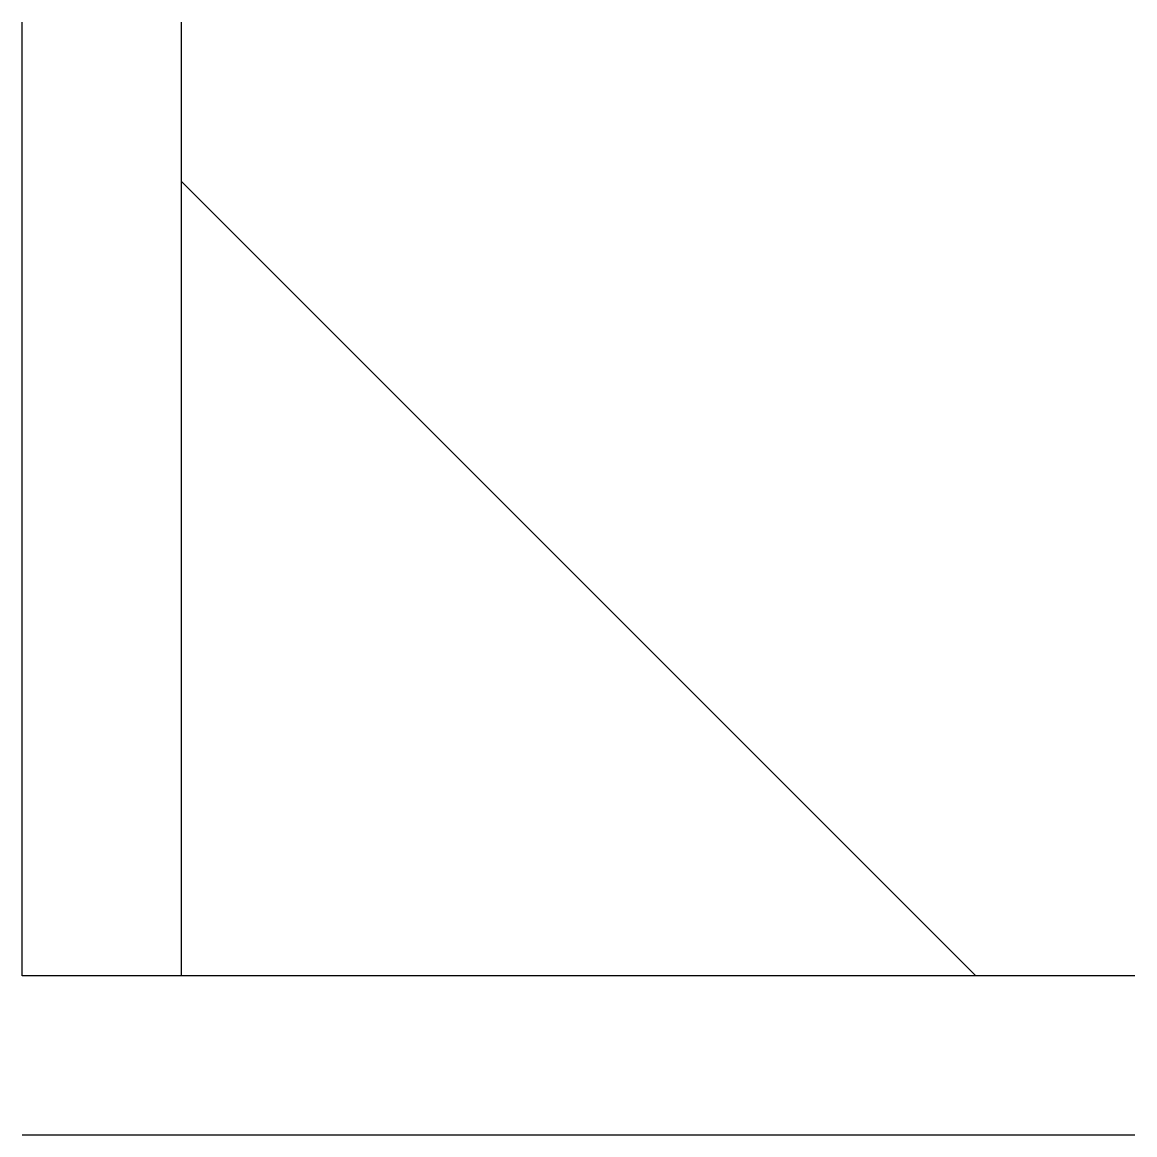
# Model space of a CAD drawing. Header units: millimetres. Extents: x 20 to 90, y 0 to 70.
import ezdxf

# ---------------------------------------------------------------- set-up
doc = ezdxf.new("R2010")
doc.units = ezdxf.units.MM
doc.layers.get('0').update_dxf_attribs({"lineweight": 25, "true_color": 0xffffff})

msp = doc.modelspace()

# ---------------------------------------------------------------- linework, layer by layer
for p, q in [((20, 10), (20, 70)), ((30, 70), (30, 10)), ((90, 10), (20, 10)), ((20, 0), (90, 0))]:
    msp.add_line(p, q)
at = {"color": 1, "true_color": 0xff0000}
msp.add_line((30, 60), (80, 10), dxfattribs=at)

doc.saveas('drawing.dxf')
